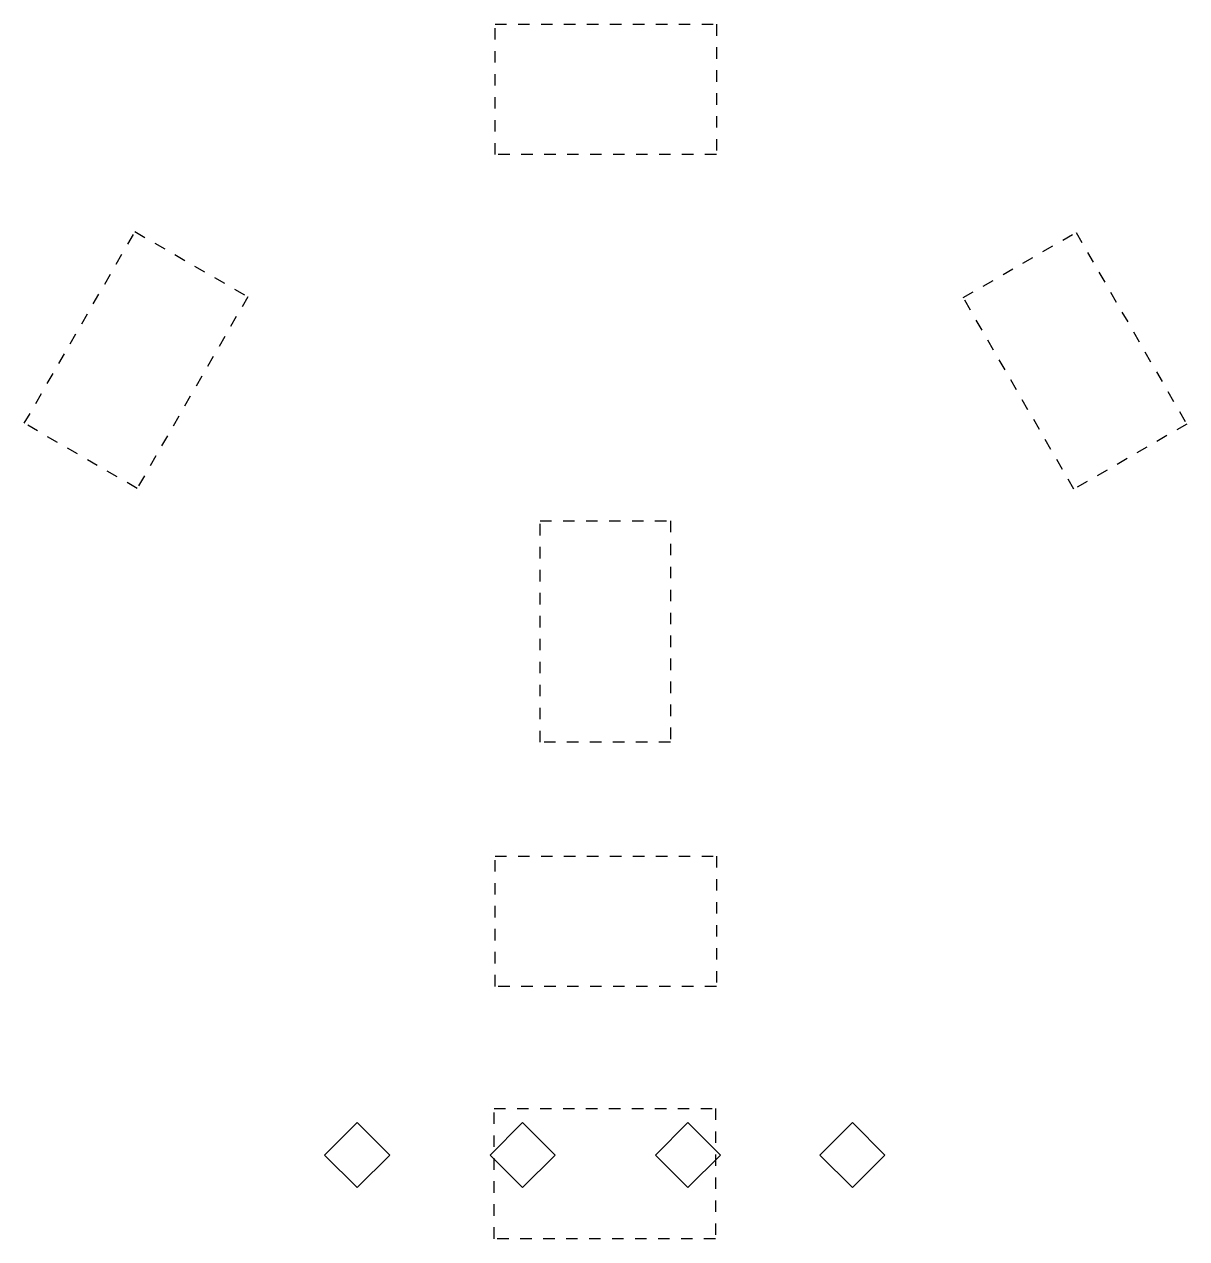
# Model space of a CAD drawing. Extents: x 3.3 to 21.2, y -20.2 to -1.6.
import ezdxf

# ---------------------------------------------------------------- set-up
doc = ezdxf.new("R2010")
doc.units = 0
for name, pattern in [('AI-LINETYPE-1', [0.352778, 0.176389, -0.176389]), ('AI-LINETYPE-2', [0.352778, 0.176389, -0.176389]), ('AI-LINETYPE-3', [0.352778, 0.176389, -0.176389]), ('AI-LINETYPE-4', [0.352778, 0.176389, -0.176389]), ('AI-LINETYPE-5', [0.352778, 0.176389, -0.176389]), ('AI-LINETYPE-6', [0.352778, 0.176389, -0.176389])]:
    doc.linetypes.add(name, pattern=pattern)
doc.layers.add('LAYER_1', color=7, linetype='CONTINUOUS')

# ---------------------------------------------------------------- blocks, each defined once
blk = doc.blocks.new('BLOCK_3')
at = {"layer": 'LAYER_1', "color": 93}
blk.add_lwpolyline([(16.537, -18.936), (16.037, -19.436), (15.537, -18.936), (16.037, -18.436), (16.537, -18.936), (16.537, -18.936)], dxfattribs=at)
blk = doc.blocks.new('BLOCK_4')
at = {"layer": 'LAYER_1', "color": 93}
blk.add_lwpolyline([(11.471, -18.936), (10.971, -19.436), (10.471, -18.936), (10.971, -18.436), (11.471, -18.936), (11.471, -18.936)], dxfattribs=at)
blk = doc.blocks.new('BLOCK_5')
at = {"layer": 'LAYER_1', "color": 93}
blk.add_lwpolyline([(14.011, -18.936), (13.511, -19.436), (13.011, -18.936), (13.511, -18.436), (14.011, -18.936), (14.011, -18.936)], dxfattribs=at)
blk = doc.blocks.new('BLOCK_6')
at = {"layer": 'LAYER_1', "color": 93}
blk.add_lwpolyline([(8.931, -18.936), (8.431, -19.436), (7.931, -18.936), (8.431, -18.436), (8.931, -18.936), (8.931, -18.936)], dxfattribs=at)
blk = doc.blocks.new('BLOCK_2')
at = {"layer": 'LAYER_1'}
for name in ['BLOCK_6', 'BLOCK_4', 'BLOCK_5', 'BLOCK_3']:
    blk.add_blockref(name, (0, 0), dxfattribs=at)

msp = doc.modelspace()

# ---------------------------------------------------------------- linework, layer by layer
at = {"layer": 'LAYER_1', "color": 1, "linetype": 'AI-LINETYPE-4'}
msp.add_lwpolyline([(10.549, -1.567), (13.949, -1.567), (13.949, -3.567), (10.549, -3.567), (10.549, -1.567)], dxfattribs=at)
at = {"layer": 'LAYER_1', "color": 1, "linetype": 'AI-LINETYPE-6'}
msp.add_lwpolyline([(3.318, -7.696), (5.018, -4.752), (6.75, -5.752), (5.05, -8.696), (3.318, -7.696)], dxfattribs=at)
at = {"layer": 'LAYER_1', "color": 1, "linetype": 'AI-LINETYPE-5'}
msp.add_lwpolyline([(19.472, -4.765), (21.172, -7.709), (19.44, -8.709), (17.74, -5.765), (19.472, -4.765)], dxfattribs=at)
at = {"layer": 'LAYER_1', "color": 1, "linetype": 'AI-LINETYPE-1'}
msp.add_lwpolyline([(13.241, -9.194), (13.241, -12.594), (11.241, -12.594), (11.241, -9.194), (13.241, -9.194)], dxfattribs=at)
at = {"layer": 'LAYER_1', "color": 1, "linetype": 'AI-LINETYPE-2'}
msp.add_lwpolyline([(10.549, -14.345), (13.949, -14.345), (13.949, -16.345), (10.549, -16.345), (10.549, -14.345)], dxfattribs=at)
at = {"layer": 'LAYER_1', "color": 1, "linetype": 'AI-LINETYPE-3'}
msp.add_lwpolyline([(13.934, -20.221), (10.534, -20.221), (10.534, -18.221), (13.934, -18.221), (13.934, -20.221)], dxfattribs=at)

# ---------------------------------------------------------------- block references
at = {"layer": 'LAYER_1'}
msp.add_blockref('BLOCK_2', (0, 0), dxfattribs=at)

doc.saveas('drawing.dxf')
